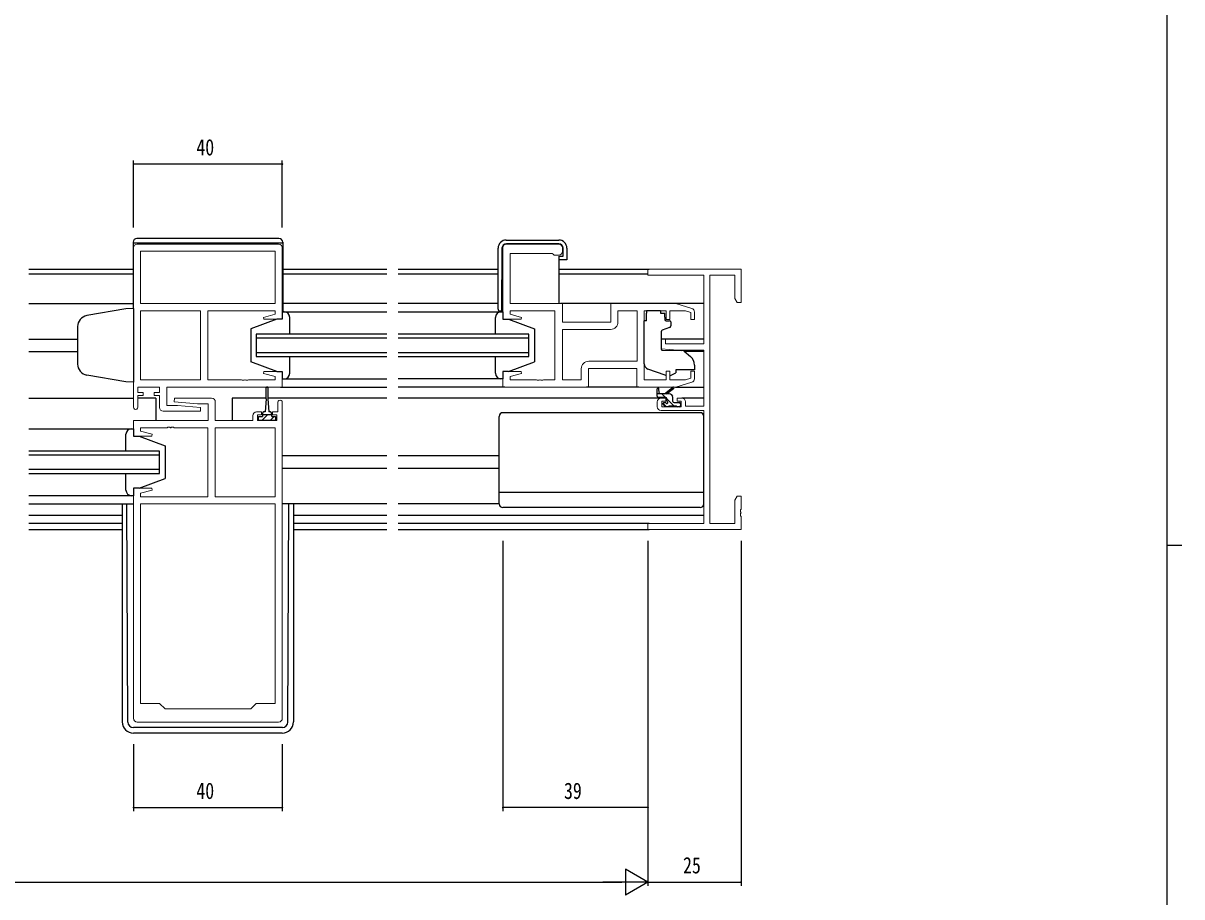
# Model space of a CAD drawing. Units: millimetres, scale not verified. Extents: x -567 to 567, y -403 to 403.
# Drawn here: x 230 to 541.3, y -70.5 to 164.3 of the extents above; entities that cross this region are included whole.
import ezdxf
from ezdxf.enums import TextEntityAlignment as Align

# ---------------------------------------------------------------- set-up
doc = ezdxf.new("R2010")
doc.units = ezdxf.units.MM
doc.header["$LTSCALE"] = 2
doc.layers.add('0-2_YKK_11', color=7, linetype='Continuous', lineweight=18)
for name, color, linetype in [('0-3_YKK_12', 2, 'Continuous'), ('0-4_YKK_13', 4, 'Continuous'), ('0-6_YKK_D', 6, 'Continuous'), ('0-7_YKK_ZWAK', 7, 'Continuous')]:
    doc.layers.add(name, color=color, linetype=linetype)
doc.styles.add('ＭＳ ゴシック', font='')
doc.styles.get('ＭＳ ゴシック').set_extended_font_data('MS Gothic')

msp = doc.modelspace()

# ---------------------------------------------------------------- linework, layer by layer
at = {"layer": '0-2_YKK_11'}
for p, q in [((259.617, 61.116), (259.617, 103.916)), ((260.617, 104.916), (298.617, 104.916)), ((261.547, 102.986), (297.687, 102.986)), ((359.867, 104.916), (373.867, 104.916)), ((374.867, 103.916), (374.867, 102.916)), ((277.617, 86.986), (277.617, 68.446)), ((299.617, 62.416), (299.617, -22.484)), ((400.367, 61.216), (400.367, 62.516)), ((281.617, 37.046), (281.617, 55.586)), ((261.547, -18.484), (261.547, 35.116)), ((298.617, -23.484), (260.617, -23.484))]:
    msp.add_line(p, q, dxfattribs=at)
for points in [[(261.547, 102.986), (297.687, 102.986), (297.687, 88.916), (261.547, 88.916)], [(277.617, 86.986), (277.617, 68.446), (261.547, 68.446), (261.547, 86.986)], [(281.617, 37.046), (281.617, 55.586), (297.687, 55.586), (297.687, 37.046)], [(261.547, -18.484), (261.547, 35.116), (297.687, 35.116), (297.687, -18.484), (292.617, -18.484), (291.117, -19.984), (268.117, -19.984), (266.617, -18.484)]]:
    msp.add_lwpolyline(points, close=True, dxfattribs=at)
for points in [[(299.617, 103.916), (299.617, 84.716), (294.656, 84.716), (294.587, 85.238), (297.687, 86.068), (297.687, 86.986), (279.617, 86.986), (279.617, 68.446), (288.658, 68.446), (288.842, 68.326), (289.392, 68.326), (289.575, 68.446), (289.658, 68.446), (289.842, 68.326), (290.392, 68.326), (290.575, 68.446), (297.687, 68.446), (297.687, 69.363), (294.587, 70.193), (294.656, 70.716), (299.617, 70.716), (299.617, 66.516), (268.547, 66.516), (268.547, 61.516), (271.424, 61.516), (277.637, 60.972), (277.595, 60.016), (267.617, 60.016)], [(381.867, 66.516), (358.867, 66.516), (358.867, 70.716), (363.827, 70.716), (363.896, 70.193), (360.797, 69.363), (360.797, 68.446), (367.908, 68.446), (368.092, 68.326), (368.642, 68.326), (368.825, 68.446), (368.908, 68.446), (369.092, 68.326), (369.642, 68.326), (369.825, 68.446), (372.867, 68.446), (372.867, 86.986), (360.797, 86.986), (360.797, 86.068), (363.896, 85.238), (363.827, 84.716), (358.867, 84.716), (358.867, 103.916)], [(373.867, 101.916), (372.667, 101.916), (372.367, 102.216), (372.167, 102.416), (360.797, 102.416), (360.797, 88.916), (374.867, 88.916), (374.867, 83.916), (387.867, 83.916), (387.867, 88.916), (405.367, 88.916), (409.654, 87.629)], [(407.967, 62.516), (407.967, 61.416), (412.867, 61.416), (412.867, 76.416), (405.867, 76.416), (401.367, 76.809), (401.367, 79.416), (402.567, 79.416), (402.567, 78.116), (412.867, 78.116), (412.867, 96.586), (397.867, 96.586), (397.867, 98.216), (422.867, 98.216), (422.867, 89.216), (421.867, 89.216), (421.237, 90.307), (421.237, 96.586), (414.497, 96.586)], [(414.497, 96.586), (414.497, 29.846), (421.237, 29.846), (421.237, 36.124), (421.867, 37.216), (422.867, 37.216), (422.867, 33.674), (422.747, 33.491), (422.747, 32.941), (422.867, 32.757), (422.867, 32.674), (422.747, 32.491), (422.747, 31.941), (422.867, 31.757), (422.867, 28.216), (397.867, 28.216), (397.867, 29.846), (412.867, 29.846), (412.867, 60.216), (401.367, 60.216)], [(394.937, 86.986), (394.937, 73.446), (381.937, 73.446)], [(389.797, 83.986), (389.797, 86.986), (394.937, 86.986), (394.937, 73.446)], [(410.367, 86.672), (410.367, 84.616), (409.367, 84.616), (409.367, 86.567), (407.972, 86.986), (403.767, 86.986), (403.767, 84.616), (402.767, 84.616), (402.767, 86.986), (396.867, 86.986), (396.867, 68.446), (402.767, 68.446), (402.767, 70.816), (403.767, 70.816), (403.767, 68.446), (407.972, 68.446), (409.367, 68.864), (409.367, 70.816), (410.367, 70.816), (410.367, 68.76)], [(379.937, 71.446), (379.937, 68.446), (374.867, 68.446), (374.867, 81.986), (387.797, 81.986)], [(409.654, 67.802), (405.367, 66.516), (394.867, 66.516), (394.867, 71.516), (381.867, 71.516), (381.867, 66.516)], [(266.617, 61.016), (266.617, 64.216), (265.217, 64.216), (265.217, 65.016), (266.617, 65.016), (266.617, 66.516), (260.817, 66.516), (260.817, 65.016), (262.217, 65.016), (262.217, 64.216), (260.817, 64.216), (260.817, 61.116)], [(259.617, -22.484), (259.617, 39.316), (264.577, 39.316), (264.646, 38.793), (261.547, 37.963), (261.547, 37.046), (279.617, 37.046), (279.617, 55.586), (270.575, 55.586), (270.392, 55.706), (269.842, 55.706), (269.658, 55.586), (269.575, 55.586), (269.392, 55.706), (268.842, 55.706), (268.658, 55.586), (261.547, 55.586), (261.547, 54.668), (264.646, 53.838), (264.577, 53.316), (259.617, 53.316), (259.617, 57.516), (279.687, 57.516), (279.687, 62.016), (276.81, 62.016), (270.597, 62.559), (270.639, 63.516), (280.617, 63.516)], [(281.617, 62.516), (281.617, 57.516), (291.717, 57.516), (291.717, 58.816)], [(292.717, 59.816), (294.017, 59.816), (294.017, 59.016), (292.917, 59.016), (292.917, 57.516), (298.117, 57.516), (298.117, 59.016), (297.017, 59.016), (297.017, 59.816), (298.417, 59.816), (298.417, 62.416)], [(401.367, 63.516), (402.667, 63.516), (402.667, 62.716), (401.567, 62.716), (401.567, 61.216), (406.767, 61.216), (406.767, 62.716), (405.667, 62.716), (405.667, 63.516), (406.967, 63.516)]]:
    msp.add_lwpolyline(points, dxfattribs=at)
for centre, radius, start, end in [((260.617, 103.916), 1, 90.00001, 179.99999), ((298.617, 103.916), 1, 0.00001, 89.99999), ((359.867, 103.916), 1, 90.00001, 179.99999), ((373.867, 103.916), 1, 0.00001, 89.99999), ((373.867, 102.916), 1, 270.00001, 359.99999), ((409.367, 86.672), 1, 359.99996, 73.30074), ((387.797, 83.986), 2, 270.00001, 359.99999), ((381.937, 71.446), 2, 90.00001, 179.99999), ((409.367, 68.76), 1, 286.69926, 0.00004), ((280.617, 62.516), 1, 0.00001, 89.99999), ((299.017, 62.416), 0.6, 359.99999, 180.00001), ((401.367, 62.516), 1, 90.00001, 179.99999), ((406.967, 62.516), 1, 0.00001, 89.99999), ((260.217, 61.116), 0.6, 179.99999, 0.00001), ((267.617, 61.016), 1, 180.00001, 269.99999), ((292.717, 58.816), 1, 90.00001, 179.99999), ((401.367, 61.216), 1, 180.00001, 269.99999), ((260.617, -22.484), 1, 180.00001, 269.99999), ((298.617, -22.484), 1, 270.00001, 359.99999)]:
    msp.add_arc(centre, radius, start, end, dxfattribs=at)
at = {"layer": '0-3_YKK_12'}
for p, q in [((231.492, 98.216), (259.517, 98.216)), ((259.517, 96.816), (231.492, 96.816)), ((299.717, 98.216), (327.742, 98.216)), ((327.742, 96.816), (299.717, 96.816)), ((330.742, 98.216), (357.593, 98.216)), ((357.593, 96.816), (330.742, 96.816)), ((373.893, 98.216), (398.167, 98.216)), ((397.875, 96.816), (373.893, 96.816)), ((231.492, 88.916), (259.517, 88.916)), ((327.742, 88.916), (299.717, 88.916)), ((357.593, 88.916), (330.742, 88.916)), ((412.867, 88.916), (374.367, 88.916)), ((231.492, 79.416), (244.617, 79.416)), ((292.617, 80.716), (292.617, 74.716)), ((327.742, 80.716), (292.617, 80.716)), ((292.617, 79.716), (327.742, 79.716)), ((365.867, 80.716), (330.742, 80.716)), ((330.742, 79.716), (365.867, 79.716)), ((365.867, 74.716), (365.867, 80.716)), ((412.867, 79.416), (401.367, 79.416)), ((231.492, 76.016), (244.617, 76.016)), ((327.742, 75.716), (292.617, 75.716)), ((292.617, 74.716), (327.742, 74.716)), ((365.867, 75.716), (330.742, 75.716)), ((330.742, 74.716), (365.867, 74.716)), ((412.867, 76.016), (407.744, 76.016)), ((299.117, 66.516), (327.742, 66.516)), ((359.367, 66.516), (330.742, 66.516)), ((231.492, 63.516), (259.617, 63.516)), ((265.617, 63.516), (260.817, 63.516)), ((265.617, 63.516), (265.617, 57.516)), ((286.117, 63.516), (286.117, 57.516)), ((295.267, 63.516), (286.117, 63.516)), ((327.742, 63.516), (295.767, 63.516)), ((401.367, 63.516), (330.742, 63.516)), ((412.867, 63.516), (406.967, 63.516)), ((266.617, 49.316), (231.492, 49.316)), ((231.492, 48.316), (266.617, 48.316)), ((266.617, 43.316), (266.617, 49.316)), ((327.742, 48.016), (299.617, 48.016)), ((357.867, 48.016), (330.742, 48.016)), ((266.617, 44.316), (231.492, 44.316)), ((327.742, 44.616), (299.617, 44.616)), ((357.867, 44.616), (330.742, 44.616)), ((231.492, 43.316), (266.617, 43.316)), ((231.492, 35.116), (259.617, 35.116)), ((231.492, 32.116), (256.617, 32.116)), ((302.617, 32.116), (327.742, 32.116)), ((330.742, 32.116), (412.867, 32.116)), ((256.617, 29.846), (231.492, 29.846)), ((231.492, 28.216), (256.617, 28.216)), ((327.742, 29.846), (302.617, 29.846)), ((302.617, 28.216), (327.742, 28.216)), ((398.167, 29.846), (330.742, 29.846)), ((330.742, 28.216), (398.167, 28.216))]:
    msp.add_line(p, q, dxfattribs=at)
at = {"layer": '0-4_YKK_13'}
for p, q in [((298.717, 106.416), (260.517, 106.416)), ((359.793, 106.016), (373.893, 106.016)), ((259.517, 105.416), (259.517, 87.68)), ((259.517, 105.216), (299.717, 105.216)), ((299.717, 105.416), (299.717, 86.716)), ((357.593, 87.416), (357.593, 103.816)), ((358.641, 103.826), (358.493, 86.916)), ((373.893, 105.016), (359.841, 105.016)), ((375.093, 101.716), (375.093, 103.816)), ((376.093, 103.816), (376.093, 100.716)), ((373.893, 101.716), (375.093, 101.716)), ((373.893, 101.716), (373.893, 88.916)), ((375.593, 100.716), (373.893, 100.716)), ((376.093, 100.716), (375.593, 100.716)), ((257.617, 87.546), (247.096, 85.691)), ((259.617, 87.616), (257.617, 87.546)), ((259.617, 87.616), (259.617, 67.816)), ((358.867, 89.216), (358.513, 89.216)), ((298.117, 84.716), (291.117, 82.116)), ((298.117, 84.716), (291.117, 82.116)), ((299.617, 84.716), (298.117, 84.716)), ((299.617, 84.716), (298.117, 84.716)), ((299.617, 86.717), (327.742, 86.716)), ((299.617, 86.716), (299.617, 84.716)), ((300.117, 86.716), (299.617, 86.716)), ((299.617, 86.716), (299.617, 84.716)), ((300.117, 86.716), (299.617, 86.716)), ((301.617, 80.716), (301.617, 85.216)), ((301.617, 81.116), (301.617, 85.216)), ((330.742, 86.715), (358.867, 86.714)), ((356.867, 80.716), (356.867, 85.216)), ((358.493, 86.916), (358.093, 86.916)), ((358.367, 86.716), (358.867, 86.716)), ((358.867, 86.716), (358.867, 84.716)), ((358.867, 84.716), (360.367, 84.716)), ((360.367, 84.716), (367.367, 82.116)), ((396.867, 72.76), (396.867, 84.316)), ((397.467, 84.316), (396.867, 84.316)), ((397.467, 86.986), (397.467, 86.316)), ((401.267, 86.986), (397.467, 86.986)), ((397.467, 85.316), (397.467, 86.316)), ((397.467, 84.316), (397.467, 85.316)), ((401.267, 86.986), (401.267, 86.316)), ((401.267, 86.316), (402.437, 86.316)), ((402.437, 85.316), (402.437, 86.316)), ((402.437, 85.316), (402.437, 84.616)), ((402.737, 84.316), (403.667, 84.316)), ((244.617, 82.736), (244.617, 72.559)), ((291.117, 82.116), (291.117, 73.316)), ((291.117, 82.116), (291.117, 73.316)), ((367.367, 82.116), (367.367, 73.316)), ((401.367, 81.319), (401.367, 76.713)), ((403.638, 82.496), (401.637, 81.768)), ((403.967, 84.016), (403.967, 82.966)), ((301.617, 70.216), (301.617, 74.716)), ((356.867, 70.216), (356.867, 74.716)), ((401.584, 76.414), (406.97, 76.367)), ((407.604, 76.133), (409.295, 74.714)), ((298.117, 70.716), (291.117, 73.316)), ((298.117, 70.716), (291.117, 73.316)), ((301.617, 70.216), (301.617, 74.316)), ((360.367, 70.716), (367.367, 73.316)), ((410.367, 72.416), (410.367, 71.116)), ((298.117, 70.716), (299.617, 70.716)), ((298.117, 70.716), (299.617, 70.716)), ((299.617, 70.716), (299.617, 68.716)), ((299.617, 70.716), (299.617, 68.716)), ((299.617, 68.716), (300.117, 68.716)), ((299.617, 68.716), (300.117, 68.716)), ((299.617, 68.715), (327.742, 68.715)), ((358.867, 68.716), (330.742, 68.716)), ((358.867, 68.716), (358.367, 68.716)), ((358.867, 70.716), (358.867, 68.716)), ((360.367, 70.716), (358.867, 70.716)), ((402.495, 69.675), (397.857, 71.35)), ((404.06, 69.709), (405.367, 70.319)), ((405.367, 71.116), (405.367, 70.816)), ((410.367, 71.116), (405.367, 71.116)), ((405.367, 70.816), (405.367, 70.319)), ((295.267, 63.316), (295.267, 66.266)), ((295.767, 66.266), (295.767, 63.316)), ((395.367, 66.516), (381.367, 66.516)), ((400.367, 64.016), (400.367, 66.015)), ((400.667, 65.842), (400.865, 64.716)), ((402.267, 64.716), (404.485, 66.398)), ((402.867, 64.716), (404.686, 66.117)), ((405.293, 66.516), (412.867, 66.516)), ((295.267, 63.316), (295.017, 59.816)), ((295.767, 63.316), (296.017, 59.816)), ((403.567, 64.716), (400.367, 64.716)), ((402.667, 63.716), (400.667, 63.716)), ((402.584, 63.716), (401.584, 64.716)), ((402.167, 62.316), (402.506, 62.316)), ((402.967, 62.777), (402.967, 63.416)), ((404.884, 61.416), (402.967, 63.333)), ((404.517, 64.028), (403.88, 64.666)), ((404.567, 62.616), (404.567, 63.716)), ((404.867, 62.316), (406.267, 62.316)), ((406.567, 61.978), (406.229, 62.316)), ((294.267, 59.416), (294.267, 58.616)), ((295.017, 59.816), (294.667, 59.816)), ((296.367, 59.816), (296.017, 59.816)), ((296.767, 58.616), (296.767, 59.416)), ((411.867, 59.616), (358.867, 59.616)), ((402.839, 61.216), (401.901, 62.154)), ((402.455, 61.304), (401.955, 61.804)), ((403.267, 61.216), (402.667, 61.216)), ((405.567, 61.416), (403.467, 61.416)), ((406.267, 61.216), (405.767, 61.216)), ((406.567, 62.016), (406.567, 61.516)), ((293.217, 58.616), (294.267, 58.616)), ((293.217, 57.516), (293.217, 58.616)), ((297.817, 57.516), (293.217, 57.516)), ((294.267, 59.116), (296.767, 59.116)), ((297.435, 58.616), (296.335, 57.516)), ((296.767, 58.616), (297.817, 58.616)), ((297.817, 58.616), (297.817, 57.516)), ((357.867, 35.116), (357.867, 58.616)), ((412.867, 35.116), (412.867, 58.616)), ((231.492, 55.315), (259.617, 55.314)), ((257.617, 49.316), (257.617, 53.816)), ((259.117, 55.316), (259.617, 55.316)), ((259.617, 55.316), (259.617, 53.316)), ((259.617, 53.316), (261.117, 53.316)), ((261.117, 53.316), (268.117, 50.716)), ((268.117, 50.716), (268.117, 41.916)), ((257.617, 38.816), (257.617, 43.316)), ((261.117, 39.316), (268.117, 41.916)), ((259.617, 39.316), (259.617, 37.316)), ((261.117, 39.316), (259.617, 39.316)), ((412.867, 38.156), (357.867, 38.156)), ((259.617, 37.316), (231.492, 37.316)), ((256.617, 35.116), (256.617, -23.482)), ((258.11, -23.489), (257.826, 35.116)), ((259.617, 37.316), (259.117, 37.316)), ((327.742, 35.116), (299.617, 35.116)), ((301.124, -23.489), (301.408, 35.116)), ((302.617, 35.116), (302.617, -23.482)), ((357.867, 35.116), (330.742, 35.116)), ((411.867, 34.116), (358.867, 34.116)), ((299.624, -24.982), (259.61, -24.982)), ((299.617, -26.482), (259.617, -26.482))]:
    msp.add_line(p, q, dxfattribs=at)
for points in [[(259.617, 67.816), (257.617, 67.886), (247.096, 69.741)], [(295.69, 59.116), (295.517, 58.942), (294.09, 57.516)]]:
    msp.add_lwpolyline(points, dxfattribs=at)
for centre, radius, start, end in [((260.517, 105.416), 1, 90, 180), ((298.717, 105.416), 1, 0, 90), ((359.793, 103.816), 2.2, 90, 180), ((373.893, 103.816), 2.2, 0, 90), ((359.841, 103.816), 1.2, 90, 179.5), ((373.893, 103.816), 1.2, 0, 90), ((358.093, 87.416), 0.5, 180, 270), ((247.617, 82.736), 3, 100, 180), ((300.117, 85.216), 1.5, 0, 90), ((300.117, 85.216), 1.5, 0, 90), ((358.367, 85.216), 1.5, 90, 180), ((402.737, 84.616), 0.3, 180, 270), ((403.667, 84.016), 0.3, 0, 90), ((401.867, 81.319), 0.5, 110, 180), ((403.467, 82.966), 0.5, 290, 0), ((401.667, 76.713), 0.3, 180, 269.5), ((406.961, 75.367), 1, 50, 89.5), ((407.367, 72.416), 3, 0, 50), ((247.617, 72.695), 3, 180, 260), ((398.367, 72.76), 1.5, 180, 250.14674), ((300.117, 70.216), 1.5, 270, 0), ((300.117, 70.216), 1.5, 270, 0), ((358.367, 70.216), 1.5, 180, 270), ((402.835, 70.616), 1, 250.14674, 266.11316), ((403.638, 70.616), 1, 277.40692, 295), ((295.517, 66.266), 0.25, 0, 180), ((400.567, 66.015), 0.2, 300, 180), ((404.667, 66.316), 0.2, 275.58289, 155.58289), ((400.667, 64.016), 0.3, 180, 270), ((402.167, 62.016), 0.3, 90, 225), ((402.506, 62.016), 0.3, 33.05573, 90), ((402.667, 63.416), 0.3, 0, 90), ((402.967, 62.316), 0.25, 213.05573, 56.94427), ((403.267, 62.777), 0.3, 180, 236.94427), ((403.567, 63.716), 1, 0, 90), ((404.867, 62.616), 0.3, 180, 270), ((406.267, 62.016), 0.3, 0, 90), ((294.667, 59.416), 0.4, 90, 180), ((296.367, 59.416), 0.4, 0, 90), ((358.867, 58.616), 1, 90, 180), ((402.667, 61.516), 0.3, 225, 270), ((403.267, 61.416), 0.2, 270, 0), ((405.767, 61.416), 0.2, 180, 270), ((406.267, 61.516), 0.3, 270, 0), ((411.867, 58.616), 1, 0, 90), ((259.117, 53.816), 1.5, 90, 180), ((259.117, 38.816), 1.5, 180, 270), ((358.867, 35.116), 1, 180, 270), ((411.867, 35.116), 1, 270, 0), ((259.617, -23.482), 3, 180, 270), ((259.61, -23.482), 1.5, 180.27724, 270), ((299.617, -23.482), 3, 270, 0), ((299.624, -23.482), 1.5, 270, 359.72276)]:
    msp.add_arc(centre, radius, start, end, dxfattribs=at)
at = {"layer": '0-6_YKK_D'}
for p, q in [((259.617, 109.416), (259.617, 127.416)), ((299.617, 126.416), (259.617, 126.416)), ((299.617, 109.416), (299.617, 127.416)), ((358.867, 25.216), (358.867, -47.484)), ((397.867, 25.216), (397.867, -67.484)), ((397.867, 25.216), (397.867, -47.484)), ((397.867, 25.216), (397.867, -67.484)), ((422.867, 25.216), (422.867, -67.484)), ((259.617, -29.482), (259.617, -47.482)), ((299.617, -29.482), (299.617, -47.482)), ((259.617, -46.482), (299.617, -46.482)), ((397.867, -46.484), (358.867, -46.484)), ((391.805, -62.984), (391.805, -69.984)), ((397.867, -66.484), (391.805, -62.984)), ((-95.133, -66.484), (390.867, -66.484)), ((397.867, -66.484), (385.742, -66.484)), ((397.867, -66.484), (391.805, -69.984)), ((397.867, -66.484), (422.867, -66.484))]:
    msp.add_line(p, q, dxfattribs=at)
for centre, start, end in [((259.617, 126.416), 0, 180), ((259.617, 126.416), 180, 0), ((299.617, 126.416), 0, 180), ((299.617, 126.416), 180, 0), ((259.617, -46.482), 0, 180), ((259.617, -46.482), 180, 0), ((299.617, -46.482), 0, 180), ((299.617, -46.482), 180, 0), ((358.867, -46.484), 0, 180), ((358.867, -46.484), 180, 0), ((397.867, -46.484), 0, 180), ((397.867, -46.484), 180, 0), ((422.867, -66.484), 0, 180), ((422.867, -66.484), 180, 0)]:
    msp.add_arc(centre, 0.106, start, end, dxfattribs=at)
at = {"layer": '0-7_YKK_ZWAK'}
for p, q in [((537.3, 399), (537.3, -351)), ((537.3, 24), (541.3, 24))]:
    msp.add_line(p, q, dxfattribs=at)

# ---------------------------------------------------------------- texts
at = {"layer": '0-6_YKK_D', "style": 'ＭＳ ゴシック', "width": 0.8}
for s, p in [('40', (276.522, 127.416)), ('40', (276.522, -45.482)), ('39', (375.297, -45.484)), ('25', (407.285, -65.484))]:
    msp.add_text(s, height=4.399, dxfattribs=at).set_placement(p, align=Align.BOTTOM_LEFT)

doc.saveas('drawing.dxf')
